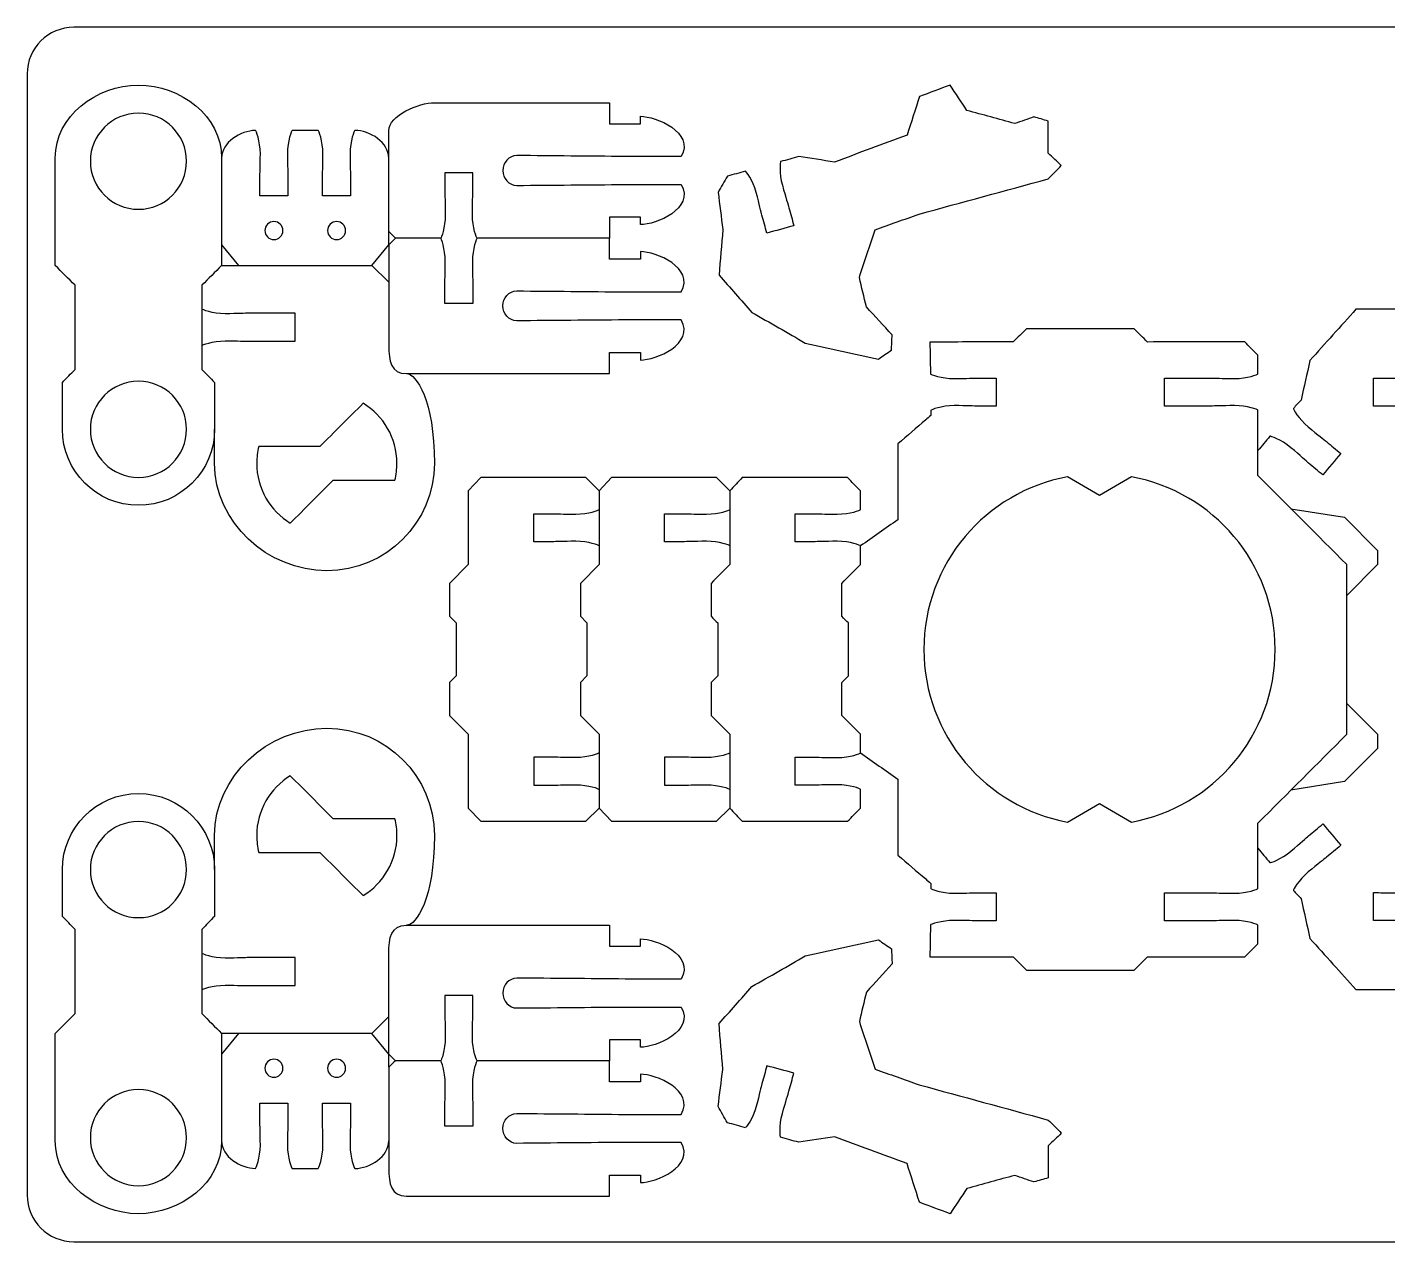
# Model space of a CAD drawing. Extents: x 0 to 680, y 0 to 410.
# Drawn here: x 460 to 605.6, y 140 to 270 of the extents above; entities that cross this region are included whole.
import ezdxf

# ---------------------------------------------------------------- set-up
doc = ezdxf.new("R2010")
doc.units = 0
doc.header["$MEASUREMENT"] = 0
doc.layers.add('DEFAULT', color=18, linetype='CONTINUOUS')

msp = doc.modelspace()

# ---------------------------------------------------------------- linework, layer by layer
at = {"layer": 'DEFAULT', "color": 1}
for points in [[(496.89, 244.5), (498.69, 246.71), (498.69, 248.13)], [(480.81, 246.71), (482.61, 244.5)], [(480.81, 244.5), (496.89, 244.5), (498.69, 242.7)], [(521.19, 220.39), (519.78, 221.8), (508.53, 221.8), (507.2, 220.39), (507.2, 212.48), (505.2, 210.48), (505.2, 206.95), (505.91, 206.24), (505.91, 200.58), (505.2, 199.87), (505.2, 196.33), (507.2, 194.33), (507.2, 186.43), (508.53, 185.01), (519.78, 185.01), (521.19, 186.43)], [(535.18, 220.39), (533.77, 221.8), (522.52, 221.8), (521.19, 220.39), (521.19, 212.48), (519.19, 210.48), (519.19, 206.95), (519.9, 206.24), (519.9, 200.58), (519.19, 199.87), (519.19, 196.33), (521.19, 194.33), (521.19, 186.43), (522.52, 185.01), (533.77, 185.01), (535.18, 186.43)], [(595.22, 218.47), (600.96, 217.55), (604.49, 214.01), (604.49, 212.48), (601.2, 209.18)], [(601.2, 197.63), (604.49, 194.33), (604.49, 192.8), (600.96, 189.26), (595.22, 188.34)], [(498.69, 164.11), (496.89, 162.31), (480.81, 162.31)], [(482.61, 162.31), (480.81, 160.1)], [(498.69, 158.68), (498.69, 160.1), (496.89, 162.31)]]:
    msp.add_lwpolyline(points, dxfattribs=at)
for points, knots in [([(675, 140.01), (605, 140.01), (535, 140.01), (465, 140.01), (462.24, 140.01), (460, 142.25), (460, 145), (460, 185), (460, 225.01), (460, 265.01), (460, 267.77), (462.24, 270), (465, 270), (535, 270), (605, 270), (675, 270), (677.76, 270), (680, 267.77), (680, 265.01), (680, 225.01), (680, 185), (680, 145), (680, 142.25), (677.76, 140.01), (675, 140.01)], [0, 0, 0, 0, 595.271, 595.271, 595.271, 596.271, 596.271, 596.271, 936.431, 936.431, 936.431, 937.431, 937.431, 937.431, 1532.702, 1532.702, 1532.702, 1533.702, 1533.702, 1533.702, 1873.862, 1873.862, 1873.862, 1874.862, 1874.862, 1874.862, 1874.862]), ([(463, 244.5), (463.71, 243.8), (464.42, 243.09), (465.12, 242.38), (465.12, 239.38), (465.12, 236.38), (465.12, 233.38), (464.67, 232.91), (464.22, 232.44), (463.77, 231.97), (463.77, 230.3), (463.77, 228.63), (463.77, 226.97), (463.77, 222.48), (467.42, 218.83), (471.91, 218.83), (476.4, 218.83), (480.05, 222.48), (480.05, 226.97), (480.05, 228.63), (480.05, 230.3), (480.05, 231.97), (479.6, 232.44), (479.15, 232.91), (478.69, 233.38), (478.69, 236.38), (478.69, 239.38), (478.69, 242.38), (479.4, 243.09), (480.11, 243.8), (480.81, 244.5), (480.81, 248.34), (480.81, 252.17), (480.81, 256), (480.81, 260.5), (476.4, 263.8), (471.91, 263.8), (467.42, 263.8), (463, 260.5), (463, 256), (463, 252.17), (463, 248.34), (463, 244.5)], [32.6, 32.6, 32.6, 32.6, 41.098716, 41.098716, 41.098716, 66.616716, 66.616716, 66.616716, 72.175727, 72.175727, 72.175727, 86.347727, 86.347727, 86.347727, 87.347727, 87.347727, 87.347727, 88.347727, 88.347727, 88.347727, 102.519727, 102.519727, 102.519727, 108.07943, 108.07943, 108.07943, 133.59743, 133.59743, 133.59743, 142.097561, 142.097561, 142.097561, 174.697561, 174.697561, 174.697561, 175.697561, 175.697561, 175.697561, 176.697561, 176.697561, 176.697561, 209.297561, 209.297561, 209.297561, 209.297561]), ([(533.93, 252.33), (534.26, 252.91), (534.59, 253.49), (534.93, 254.06), (535.57, 254.24), (536.21, 254.41), (536.85, 254.59), (536.91, 254.61), (537.63, 253.65), (538, 252.32), (538.36, 250.98), (538.52, 250.22), (538.62, 249.89), (538.79, 249.25), (538.97, 248.61), (539.14, 247.97), (540.11, 248.23), (541.07, 248.49), (542.03, 248.76), (541.86, 249.4), (541.68, 250.04), (541.5, 250.68), (541.42, 251.01), (541.17, 251.75), (540.8, 253.08), (540.43, 254.41), (540.57, 255.61), (540.62, 255.62), (541.27, 255.8), (541.91, 255.97), (542.55, 256.15), (543.83, 255.96), (545.1, 255.77), (546.38, 255.57), (548.96, 256.53), (551.55, 257.49), (554.14, 258.44), (554.58, 259.82), (555.03, 261.2), (555.47, 262.58), (556.56, 262.99), (557.66, 263.4), (558.75, 263.8), (559.35, 262.9), (559.95, 262), (560.55, 261.1), (562.26, 260.63), (563.97, 260.16), (565.68, 259.7), (566.36, 259.93), (567.04, 260.17), (567.72, 260.4), (568.23, 260.25), (568.73, 260.11), (569.24, 259.96), (569.24, 258.81), (569.24, 257.67), (569.24, 256.52), (569.71, 256.08), (570.18, 255.63), (570.65, 255.19), (570.18, 254.72), (569.71, 254.24), (569.24, 253.77), (564.64, 252.51), (560.03, 251.26), (555.43, 250), (553.86, 249.44), (552.29, 248.88), (550.72, 248.32), (550.16, 246.62), (549.6, 244.92), (549.04, 243.22), (549.29, 242.17), (549.54, 241.12), (549.79, 240.07), (550.71, 239.07), (551.63, 238.07), (552.55, 237.07), (552.53, 236.52), (552.5, 235.98), (552.48, 235.44), (552.01, 235.12), (551.54, 234.81), (551.08, 234.49), (548.47, 235.06), (545.87, 235.63), (543.26, 236.2), (541.36, 237.3), (539.46, 238.39), (537.55, 239.48), (536.38, 240.81), (535.2, 242.13), (534.03, 243.45), (534.16, 245.09), (534.3, 246.72), (534.43, 248.36), (534.27, 249.68), (534.1, 251), (533.93, 252.33)], [0, 0, 0, 0, 5.666403, 5.666403, 5.666403, 11.334741, 11.334741, 11.334741, 12.334741, 12.334741, 12.334741, 13.334741, 13.334741, 13.334741, 18.984049, 18.984049, 18.984049, 27.473886, 27.473886, 27.473886, 33.144861, 33.144861, 33.144861, 34.144861, 34.144861, 34.144861, 35.144861, 35.144861, 35.144861, 40.825129, 40.825129, 40.825129, 51.788337, 51.788337, 51.788337, 75.242135, 75.242135, 75.242135, 87.566793, 87.566793, 87.566793, 97.483348, 97.483348, 97.483348, 106.707183, 106.707183, 106.707183, 121.767147, 121.767147, 121.767147, 127.899039, 127.899039, 127.899039, 132.377041, 132.377041, 132.377041, 142.117041, 142.117041, 142.117041, 147.634667, 147.634667, 147.634667, 153.306371, 153.306371, 153.306371, 193.891008, 193.891008, 193.891008, 208.068222, 208.068222, 208.068222, 223.29696, 223.29696, 223.29696, 232.478445, 232.478445, 232.478445, 244.036479, 244.036479, 244.036479, 248.66025, 248.66025, 248.66025, 253.447493, 253.447493, 253.447493, 276.136121, 276.136121, 276.136121, 294.797082, 294.797082, 294.797082, 309.841602, 309.841602, 309.841602, 323.799887, 323.799887, 323.799887, 335.149072, 335.149072, 335.149072, 335.149072]), ([(466.76, 255.66), (466.76, 258.5), (469.07, 260.8), (471.91, 260.8), (474.75, 260.8), (477.05, 258.5), (477.05, 255.66), (477.05, 252.82), (474.75, 250.52), (471.91, 250.52), (469.07, 250.52), (466.76, 252.82), (466.76, 255.66)], [1, 1, 1, 1, 2, 2, 2, 3, 3, 3, 4, 4, 4, 5, 5, 5, 5]), ([(499.4, 247.42), (499.16, 247.65), (498.93, 247.89), (498.69, 248.13), (498.69, 251.72), (498.69, 255.32), (498.69, 258.92), (498.69, 260.58), (501.93, 261.92), (503.59, 261.92), (509.83, 261.92), (516.07, 261.92), (522.31, 261.92), (522.31, 261.17), (522.31, 260.42), (522.31, 259.67), (523.41, 259.67), (524.51, 259.67), (525.61, 259.67), (525.61, 259.94), (525.61, 260.2), (525.61, 260.47), (527.26, 260.47), (531.44, 258.77), (529.99, 256.17), (527.99, 256.17), (525.99, 256.17), (523.99, 256.17), (520.12, 256.2), (516.25, 256.23), (512.39, 256.27), (511.56, 256.27), (510.89, 255.49), (510.88, 254.67), (510.89, 253.84), (511.56, 253.07), (512.39, 253.07), (516.25, 253.1), (520.12, 253.13), (523.99, 253.17), (525.99, 253.17), (527.99, 253.17), (529.99, 253.17), (531.44, 250.57), (527.26, 248.87), (525.61, 248.87), (525.61, 249.13), (525.61, 249.4), (525.61, 249.67), (524.51, 249.67), (523.41, 249.67), (522.31, 249.67), (522.31, 248.92), (522.31, 248.17), (522.31, 247.42)], [0, 0, 0, 0, 2.834791, 2.834791, 2.834791, 33.423791, 33.423791, 33.423791, 34.423791, 34.423791, 34.423791, 87.483791, 87.483791, 87.483791, 93.864791, 93.864791, 93.864791, 103.215791, 103.215791, 103.215791, 105.486791, 105.486791, 105.486791, 106.486791, 106.486791, 106.486791, 123.496791, 123.496791, 123.496791, 156.382, 156.382, 156.382, 157.382, 157.382, 157.382, 158.382, 158.382, 158.382, 191.267184, 191.267184, 191.267184, 208.277184, 208.277184, 208.277184, 209.277184, 209.277184, 209.277184, 211.547184, 211.547184, 211.547184, 220.898184, 220.898184, 220.898184, 227.278184, 227.278184, 227.278184, 227.278184]), ([(498.69, 256), (498.69, 257.66), (496.71, 258.96), (495.05, 258.96), (495, 258.96), (494.55, 257.84), (494.55, 256.46), (494.55, 255.08), (494.6, 254.3), (494.6, 253.96), (494.6, 253.29), (494.6, 252.63), (494.6, 251.96), (493.6, 251.96), (492.6, 251.96), (491.6, 251.96), (491.6, 252.62), (491.6, 253.29), (491.6, 253.96), (491.6, 254.29), (491.65, 255.07), (491.65, 256.46), (491.65, 257.84), (491.2, 258.95), (491.14, 258.95), (490.21, 258.96), (489.28, 258.96), (488.35, 258.96), (488.3, 258.96), (487.85, 257.84), (487.85, 256.46), (487.85, 255.08), (487.9, 254.3), (487.9, 253.96), (487.9, 253.29), (487.9, 252.63), (487.9, 251.96), (486.9, 251.96), (485.9, 251.96), (484.91, 251.96), (484.9, 252.62), (484.9, 253.29), (484.9, 253.96), (484.9, 254.29), (484.95, 255.07), (484.95, 256.46), (484.94, 257.84), (484.5, 258.95), (484.44, 258.95), (482.78, 258.95), (480.81, 257.66), (480.81, 256)], [0, 0, 0, 0, 1, 1, 1, 2, 2, 2, 3, 3, 3, 8.669006, 8.669006, 8.669006, 17.169006, 17.169006, 17.169006, 22.828006, 22.828006, 22.828006, 23.828006, 23.828006, 23.828006, 24.828006, 24.828006, 24.828006, 32.749011, 32.749011, 32.749011, 33.749011, 33.749011, 33.749011, 34.749011, 34.749011, 34.749011, 40.418021, 40.418021, 40.418021, 48.918021, 48.918021, 48.918021, 54.577032, 54.577032, 54.577032, 55.577032, 55.577032, 55.577032, 56.577032, 56.577032, 56.577032, 57.577032, 57.577032, 57.577032, 57.577032]), ([(508.15, 247.42), (508.09, 247.42), (507.65, 248.54), (507.64, 249.92), (507.64, 251.3), (507.69, 252.08), (507.69, 252.42), (507.69, 253.09), (507.69, 253.75), (507.69, 254.42), (506.69, 254.42), (505.69, 254.42), (504.69, 254.42), (504.69, 253.75), (504.69, 253.09), (504.69, 252.42), (504.69, 252.08), (504.74, 251.3), (504.74, 249.92), (504.74, 248.54), (504.3, 247.42), (504.24, 247.42)], [0, 0, 0, 0, 1, 1, 1, 2, 2, 2, 7.659003, 7.659003, 7.659003, 16.157003, 16.157003, 16.157003, 21.825014, 21.825014, 21.825014, 22.825014, 22.825014, 22.825014, 23.825014, 23.825014, 23.825014, 23.825014]), ([(485.44, 248.23), (485.44, 248.77), (485.87, 249.2), (486.4, 249.2), (486.94, 249.2), (487.37, 248.77), (487.37, 248.23), (487.37, 247.7), (486.94, 247.27), (486.4, 247.27), (485.87, 247.27), (485.44, 247.7), (485.44, 248.23)], [1, 1, 1, 1, 2, 2, 2, 3, 3, 3, 4, 4, 4, 5, 5, 5, 5]), ([(492.14, 248.23), (492.14, 248.77), (492.57, 249.2), (493.1, 249.2), (493.64, 249.2), (494.07, 248.77), (494.07, 248.23), (494.07, 247.7), (493.64, 247.27), (493.1, 247.27), (492.57, 247.27), (492.14, 247.7), (492.14, 248.23)], [1, 1, 1, 1, 2, 2, 2, 3, 3, 3, 4, 4, 4, 5, 5, 5, 5]), ([(498.69, 246.71), (498.93, 246.95), (499.16, 247.18), (499.4, 247.42), (501.01, 247.42), (502.63, 247.42), (504.24, 247.43), (504.3, 247.43), (504.74, 246.31), (504.74, 244.93), (504.74, 243.54), (504.69, 242.77), (504.69, 242.43), (504.69, 241.76), (504.69, 241.09), (504.69, 240.43), (505.69, 240.43), (506.69, 240.43), (507.69, 240.43), (507.69, 241.09), (507.69, 241.76), (507.69, 242.42), (507.69, 242.76), (507.64, 243.54), (507.64, 244.93), (507.65, 246.31), (508.09, 247.43), (508.15, 247.42), (512.87, 247.43), (517.59, 247.43), (522.31, 247.43), (522.31, 246.68), (522.31, 245.93), (522.31, 245.18), (523.41, 245.18), (524.51, 245.18), (525.61, 245.18), (525.61, 245.45), (525.61, 245.71), (525.61, 245.98), (527.26, 245.98), (531.44, 244.28), (529.99, 241.68), (527.99, 241.68), (525.99, 241.68), (523.99, 241.68), (520.12, 241.71), (516.25, 241.75), (512.39, 241.78), (511.56, 241.78), (510.89, 241.01), (510.88, 240.18), (510.89, 239.35), (511.56, 238.58), (512.39, 238.58), (516.25, 238.61), (520.12, 238.64), (523.99, 238.68), (525.99, 238.68), (527.99, 238.68), (529.99, 238.68), (531.44, 236.07), (527.26, 234.38), (525.61, 234.38), (525.61, 234.64), (525.61, 234.91), (525.61, 235.18), (524.51, 235.18), (523.41, 235.18), (522.31, 235.18), (522.31, 234.43), (522.31, 233.68), (522.31, 232.93), (515.07, 232.93), (507.83, 232.93), (500.59, 232.93), (498.93, 232.93), (498.69, 234.27), (498.69, 235.93), (498.69, 239.52), (498.69, 243.12), (498.69, 246.71)], [0, 0, 0, 0, 2.834084, 2.834084, 2.834084, 16.592084, 16.592084, 16.592084, 17.592084, 17.592084, 17.592084, 18.592084, 18.592084, 18.592084, 24.260095, 24.260095, 24.260095, 32.758095, 32.758095, 32.758095, 38.413098, 38.413098, 38.413098, 39.413098, 39.413098, 39.413098, 40.413098, 40.413098, 40.413098, 80.547103, 80.547103, 80.547103, 86.928103, 86.928103, 86.928103, 96.279103, 96.279103, 96.279103, 98.550103, 98.550103, 98.550103, 99.550103, 99.550103, 99.550103, 116.560103, 116.560103, 116.560103, 149.445295, 149.445295, 149.445295, 150.445295, 150.445295, 150.445295, 151.445295, 151.445295, 151.445295, 184.330504, 184.330504, 184.330504, 201.340504, 201.340504, 201.340504, 202.340504, 202.340504, 202.340504, 204.611504, 204.611504, 204.611504, 213.962504, 213.962504, 213.962504, 220.343504, 220.343504, 220.343504, 281.907504, 281.907504, 281.907504, 282.907504, 282.907504, 282.907504, 313.472504, 313.472504, 313.472504, 313.472504]), ([(478.69, 235.93), (478.69, 235.99), (479.81, 236.43), (481.19, 236.44), (482.58, 236.44), (483.35, 236.39), (483.7, 236.39), (485.36, 236.39), (487.03, 236.39), (488.69, 236.39), (488.69, 237.39), (488.69, 238.39), (488.69, 239.39), (487.02, 239.39), (485.36, 239.39), (483.69, 239.39), (483.35, 239.39), (482.58, 239.34), (481.19, 239.34), (479.82, 239.34), (478.69, 239.78), (478.69, 239.84)], [0, 0, 0, 0, 1, 1, 1, 2, 2, 2, 16.16, 16.16, 16.16, 24.66, 24.66, 24.66, 38.842003, 38.842003, 38.842003, 39.842003, 39.842003, 39.842003, 40.842003, 40.842003, 40.842003, 40.842003]), ([(591.69, 182.12), (592.11, 181.61), (592.54, 181.1), (592.97, 180.59), (593.01, 180.54), (594.15, 180.92), (595.21, 181.81), (596.27, 182.7), (596.84, 183.23), (597.1, 183.45), (597.61, 183.88), (598.12, 184.31), (598.63, 184.73), (599.27, 183.97), (599.91, 183.2), (600.56, 182.44), (600.04, 182.01), (599.53, 181.58), (599.02, 181.16), (598.76, 180.93), (598.13, 180.48), (597.07, 179.59), (596.02, 178.7), (595.44, 177.64), (595.48, 177.6), (595.76, 177.31), (596.03, 177.02), (596.31, 176.73), (596.62, 175.31), (596.93, 173.89), (597.25, 172.47), (598.89, 170.65), (600.54, 168.82), (602.18, 167), (604.67, 167), (607.16, 167), (609.65, 167), (610.13, 168.64), (610.6, 170.28), (611.07, 171.92), (611.07, 172.58), (611.07, 173.25), (611.07, 173.91), (611.07, 173.98), (609.95, 174.42), (608.57, 174.42), (607.19, 174.42), (606.41, 174.37), (606.07, 174.38), (605.4, 174.38), (604.74, 174.38), (604.07, 174.38), (604.07, 175.38), (604.07, 176.38), (604.07, 177.38), (604.74, 177.37), (605.41, 177.37), (606.07, 177.37), (606.41, 177.38), (607.19, 177.32), (608.57, 177.32), (609.95, 177.32), (611.07, 177.77), (611.07, 177.82), (611.07, 178.49), (611.07, 179.16), (611.07, 179.82), (610.41, 180.49), (609.75, 181.15), (609.08, 181.81), (609.08, 182.81), (609.08, 183.81), (609.08, 184.81), (611.53, 187.26), (613.98, 189.71), (616.43, 192.16), (617.24, 192.16), (618.04, 192.16), (618.84, 192.16), (619.35, 192.66), (619.85, 193.17), (620.36, 193.67), (620.36, 195.12), (620.36, 196.58), (620.36, 198.03), (619.83, 198.56), (619.3, 199.09), (618.78, 199.61), (618.78, 202.14), (618.78, 204.67), (618.78, 207.2), (619.3, 207.72), (619.83, 208.25), (620.36, 208.78), (620.36, 210.23), (620.36, 211.69), (620.36, 213.14), (619.85, 213.64), (619.35, 214.15), (618.84, 214.65), (618.04, 214.65), (617.24, 214.65), (616.43, 214.65), (613.98, 217.1), (611.53, 219.55), (609.08, 222.01), (609.08, 223), (609.08, 224), (609.08, 225), (609.75, 225.66), (610.41, 226.32), (611.07, 226.99), (611.07, 227.65), (611.07, 228.32), (611.07, 228.99), (611.07, 229.04), (609.95, 229.49), (608.57, 229.49), (607.19, 229.49), (606.41, 229.43), (606.07, 229.44), (605.41, 229.44), (604.74, 229.44), (604.07, 229.43), (604.07, 230.43), (604.07, 231.43), (604.07, 232.43), (604.74, 232.43), (605.4, 232.43), (606.07, 232.43), (606.41, 232.44), (607.19, 232.39), (608.57, 232.39), (609.95, 232.39), (611.07, 232.83), (611.07, 232.9), (611.07, 233.56), (611.07, 234.23), (611.07, 234.89), (610.6, 236.53), (610.13, 238.17), (609.65, 239.81), (607.16, 239.81), (604.67, 239.81), (602.18, 239.81), (600.54, 237.99), (598.89, 236.17), (597.25, 234.34), (596.93, 232.92), (596.62, 231.5), (596.31, 230.08), (596.03, 229.79), (595.76, 229.5), (595.48, 229.21), (595.44, 229.17), (596.02, 228.11), (597.07, 227.22), (598.13, 226.33), (598.76, 225.88), (599.02, 225.65), (599.53, 225.23), (600.04, 224.8), (600.56, 224.37), (599.91, 223.61), (599.27, 222.84), (598.63, 222.08), (598.12, 222.5), (597.61, 222.93), (597.1, 223.36), (596.84, 223.58), (596.27, 224.11), (595.21, 225), (594.15, 225.89), (593.01, 226.27), (592.97, 226.22), (592.54, 225.71), (592.11, 225.2), (591.69, 224.69)], [0, 0, 0, 0, 5.666431, 5.666431, 5.666431, 6.666431, 6.666431, 6.666431, 7.666431, 7.666431, 7.666431, 13.325283, 13.325283, 13.325283, 21.820444, 21.820444, 21.820444, 27.486078, 27.486078, 27.486078, 28.486078, 28.486078, 28.486078, 29.486078, 29.486078, 29.486078, 32.881619, 32.881619, 32.881619, 45.261545, 45.261545, 45.261545, 66.146061, 66.146061, 66.146061, 87.3193, 87.3193, 87.3193, 101.814304, 101.814304, 101.814304, 107.474304, 107.474304, 107.474304, 108.474304, 108.474304, 108.474304, 109.474304, 109.474304, 109.474304, 115.135315, 115.135315, 115.135315, 123.624315, 123.624315, 123.624315, 129.298324, 129.298324, 129.298324, 130.298324, 130.298324, 130.298324, 131.298324, 131.298324, 131.298324, 136.967324, 136.967324, 136.967324, 144.944195, 144.944195, 144.944195, 153.425195, 153.425195, 153.425195, 182.896699, 182.896699, 182.896699, 189.725699, 189.725699, 189.725699, 195.792675, 195.792675, 195.792675, 208.163675, 208.163675, 208.163675, 214.497231, 214.497231, 214.497231, 235.992231, 235.992231, 235.992231, 242.326494, 242.326494, 242.326494, 254.694494, 254.694494, 254.694494, 260.762177, 260.762177, 260.762177, 267.591177, 267.591177, 267.591177, 297.063388, 297.063388, 297.063388, 305.543388, 305.543388, 305.543388, 313.519552, 313.519552, 313.519552, 319.190552, 319.190552, 319.190552, 320.190552, 320.190552, 320.190552, 321.190552, 321.190552, 321.190552, 326.864561, 326.864561, 326.864561, 335.354561, 335.354561, 335.354561, 341.01557, 341.01557, 341.01557, 342.01557, 342.01557, 342.01557, 343.01557, 343.01557, 343.01557, 348.67757, 348.67757, 348.67757, 363.172575, 363.172575, 363.172575, 384.343577, 384.343577, 384.343577, 405.228691, 405.228691, 405.228691, 417.607641, 417.607641, 417.607641, 421.003182, 421.003182, 421.003182, 422.003182, 422.003182, 422.003182, 423.003182, 423.003182, 423.003182, 428.668815, 428.668815, 428.668815, 437.164742, 437.164742, 437.164742, 442.824236, 442.824236, 442.824236, 443.824236, 443.824236, 443.824236, 444.824236, 444.824236, 444.824236, 450.489901, 450.489901, 450.489901, 450.489901]), ([(549.18, 192.33), (550.51, 191.4), (551.84, 190.46), (553.17, 189.53), (553.17, 186.82), (553.17, 184.11), (553.17, 181.39), (554.16, 180.54), (555.15, 179.69), (556.14, 178.84), (556.32, 178.68), (556.51, 178.52), (556.69, 178.37), (556.69, 178.19), (556.69, 178.01), (556.69, 177.82), (556.69, 177.76), (557.81, 177.32), (559.19, 177.31), (560.57, 177.32), (561.35, 177.36), (561.69, 177.36), (562.35, 177.36), (563.02, 177.36), (563.68, 177.36), (563.68, 176.36), (563.68, 175.36), (563.68, 174.36), (563.02, 174.36), (562.35, 174.36), (561.69, 174.36), (561.34, 174.36), (560.57, 174.41), (559.19, 174.41), (557.81, 174.41), (556.64, 173.97), (556.64, 173.92), (556.64, 172.53), (556.59, 170.84), (556.59, 170.5), (557.59, 170.5), (558.59, 170.5), (559.58, 170.5), (559.59, 170.5), (559.59, 170.5), (559.59, 170.5), (560.9, 170.5), (562.2, 170.49), (563.5, 170.49), (564.17, 170.49), (564.84, 170.49), (565.5, 170.49), (565.97, 170.02), (566.44, 169.55), (566.91, 169.08), (570.76, 169.08), (574.61, 169.08), (578.45, 169.08), (578.92, 169.55), (579.4, 170.03), (579.87, 170.5), (583.33, 170.49), (586.8, 170.49), (590.27, 170.49), (590.74, 170.96), (591.21, 171.43), (591.68, 171.9), (591.68, 172.57), (591.68, 173.23), (591.68, 173.9), (591.68, 173.96), (590.57, 174.4), (589.18, 174.41), (587.8, 174.41), (587.02, 174.36), (586.68, 174.36), (585.01, 174.36), (583.35, 174.36), (581.68, 174.36), (581.68, 175.36), (581.68, 176.36), (581.68, 177.36), (583.35, 177.36), (585.02, 177.36), (586.68, 177.35), (587.03, 177.36), (587.8, 177.31), (589.18, 177.31), (590.57, 177.31), (591.69, 177.75), (591.69, 177.81), (591.69, 180.14), (591.69, 182.47), (591.69, 184.81), (594.86, 187.98), (598.03, 191.15), (601.2, 194.32), (601.2, 200.38), (601.2, 206.44), (601.2, 212.49), (598.03, 215.66), (594.86, 218.84), (591.69, 222.01), (591.69, 224.34), (591.69, 226.67), (591.69, 229), (591.69, 229.06), (590.57, 229.51), (589.18, 229.5), (587.8, 229.51), (587.03, 229.45), (586.68, 229.46), (585.02, 229.45), (583.35, 229.45), (581.68, 229.45), (581.68, 230.45), (581.68, 231.45), (581.68, 232.45), (583.35, 232.45), (585.01, 232.45), (586.68, 232.45), (587.02, 232.45), (587.8, 232.41), (589.18, 232.4), (590.57, 232.41), (591.68, 232.85), (591.68, 232.91), (591.68, 233.58), (591.68, 234.24), (591.68, 234.91), (591.21, 235.38), (590.74, 235.85), (590.27, 236.32), (586.8, 236.32), (583.33, 236.32), (579.87, 236.31), (579.4, 236.79), (578.92, 237.26), (578.45, 237.73), (574.61, 237.73), (570.76, 237.73), (566.91, 237.73), (566.44, 237.26), (565.97, 236.79), (565.5, 236.32), (564.84, 236.32), (564.17, 236.32), (563.5, 236.32), (562.2, 236.32), (560.9, 236.32), (559.59, 236.31), (559.59, 236.31), (559.59, 236.31), (559.58, 236.31), (558.59, 236.31), (557.59, 236.31), (556.59, 236.31), (556.59, 235.97), (556.64, 234.28), (556.64, 232.9), (556.64, 232.84), (557.81, 232.4), (559.19, 232.4), (560.57, 232.4), (561.34, 232.45), (561.69, 232.45), (562.35, 232.45), (563.02, 232.45), (563.68, 232.45), (563.68, 231.45), (563.68, 230.45), (563.68, 229.45), (563.02, 229.45), (562.35, 229.45), (561.69, 229.45), (561.35, 229.45), (560.57, 229.5), (559.19, 229.5), (557.81, 229.5), (556.69, 229.05), (556.69, 228.99), (556.69, 228.81), (556.69, 228.63), (556.69, 228.45), (556.51, 228.29), (556.32, 228.13), (556.14, 227.97), (555.15, 227.12), (554.16, 226.27), (553.17, 225.42), (553.17, 222.71), (553.17, 220), (553.17, 217.29), (551.84, 216.35), (550.51, 215.42), (549.18, 214.48)], [0, 0, 0, 0, 13.835765, 13.835765, 13.835765, 36.894765, 36.894765, 36.894765, 48.00152, 48.00152, 48.00152, 50.043921, 50.043921, 50.043921, 51.583921, 51.583921, 51.583921, 52.583921, 52.583921, 52.583921, 53.583921, 53.583921, 53.583921, 59.24393, 59.24393, 59.24393, 67.74393, 67.74393, 67.74393, 73.403938, 73.403938, 73.403938, 74.403938, 74.403938, 74.403938, 75.403938, 75.403938, 75.403938, 76.403938, 76.403938, 76.403938, 84.893946, 84.893946, 84.893946, 84.923946, 84.923946, 84.923946, 96.00395, 96.00395, 96.00395, 101.67395, 101.67395, 101.67395, 107.337172, 107.337172, 107.337172, 140.047173, 140.047173, 140.047173, 145.711103, 145.711103, 145.711103, 175.192117, 175.192117, 175.192117, 180.861699, 180.861699, 180.861699, 186.530699, 186.530699, 186.530699, 187.530699, 187.530699, 187.530699, 188.530699, 188.530699, 188.530699, 202.689703, 202.689703, 202.689703, 211.189703, 211.189703, 211.189703, 225.369716, 225.369716, 225.369716, 226.369716, 226.369716, 226.369716, 227.369716, 227.369716, 227.369716, 247.209716, 247.209716, 247.209716, 285.343278, 285.343278, 285.343278, 336.862278, 336.862278, 336.862278, 374.990183, 374.990183, 374.990183, 394.830183, 394.830183, 394.830183, 395.830183, 395.830183, 395.830183, 396.830183, 396.830183, 396.830183, 411.010195, 411.010195, 411.010195, 419.510195, 419.510195, 419.510195, 433.669199, 433.669199, 433.669199, 434.669199, 434.669199, 434.669199, 435.669199, 435.669199, 435.669199, 441.338199, 441.338199, 441.338199, 447.008489, 447.008489, 447.008489, 476.489504, 476.489504, 476.489504, 482.153434, 482.153434, 482.153434, 514.863435, 514.863435, 514.863435, 520.526657, 520.526657, 520.526657, 526.196657, 526.196657, 526.196657, 537.276661, 537.276661, 537.276661, 537.306661, 537.306661, 537.306661, 545.796667, 545.796667, 545.796667, 546.796667, 546.796667, 546.796667, 547.796667, 547.796667, 547.796667, 548.796667, 548.796667, 548.796667, 554.456676, 554.456676, 554.456676, 562.956676, 562.956676, 562.956676, 568.616685, 568.616685, 568.616685, 569.616685, 569.616685, 569.616685, 570.616685, 570.616685, 570.616685, 572.156685, 572.156685, 572.156685, 574.209085, 574.209085, 574.209085, 585.306188, 585.306188, 585.306188, 608.367188, 608.367188, 608.367188, 622.201805, 622.201805, 622.201805, 622.201805]), ([(500.59, 232.93), (501.62, 232.93), (503.57, 230.09), (503.57, 223.34), (503.57, 216.99), (498.41, 211.83), (492.07, 211.83), (485.73, 211.83), (480.05, 216.99), (480.05, 223.33), (480.05, 224.55), (480.05, 225.76), (480.05, 226.97)], [0, 0, 0, 0, 1, 1, 1, 2, 2, 2, 3, 3, 3, 13.299, 13.299, 13.299, 13.299]), ([(466.76, 226.97), (466.76, 229.81), (469.07, 232.11), (471.91, 232.11), (474.75, 232.11), (477.05, 229.81), (477.05, 226.97), (477.05, 224.13), (474.75, 221.82), (471.91, 221.82), (469.07, 221.82), (466.76, 224.13), (466.76, 226.97)], [1, 1, 1, 1, 2, 2, 2, 3, 3, 3, 4, 4, 4, 5, 5, 5, 5]), ([(495.94, 229.75), (498.11, 228.44), (499.56, 226.05), (499.56, 223.33), (499.56, 222.71), (499.49, 222.11), (499.35, 221.53), (497.15, 221.53), (494.95, 221.53), (492.75, 221.53), (491.22, 220), (489.69, 218.46), (488.15, 216.93), (486, 218.25), (484.56, 220.62), (484.56, 223.33), (484.56, 223.95), (484.64, 224.55), (484.78, 225.13), (486.96, 225.13), (489.14, 225.13), (491.32, 225.13), (492.86, 226.67), (494.4, 228.21), (495.94, 229.75)], [18.527612, 18.527612, 18.527612, 18.527612, 19.527612, 19.527612, 19.527612, 20.527612, 20.527612, 20.527612, 39.215612, 39.215612, 39.215612, 57.654836, 57.654836, 57.654836, 58.654836, 58.654836, 58.654836, 59.654836, 59.654836, 59.654836, 78.172836, 78.172836, 78.172836, 96.700447, 96.700447, 96.700447, 96.700447]), ([(547.89, 206.24), (547.89, 204.35), (547.89, 202.46), (547.89, 200.58), (547.65, 200.34), (547.41, 200.11), (547.18, 199.87), (547.18, 198.69), (547.18, 197.51), (547.18, 196.33), (547.84, 195.66), (548.51, 195), (549.18, 194.33), (549.18, 193.66), (549.18, 193), (549.18, 192.33), (549.18, 192.28), (548.06, 191.83), (546.68, 191.83), (545.3, 191.83), (544.52, 191.88), (544.18, 191.88), (543.51, 191.88), (542.84, 191.88), (542.18, 191.89), (542.18, 190.89), (542.18, 189.89), (542.18, 188.89), (542.84, 188.89), (543.51, 188.88), (544.17, 188.88), (544.51, 188.88), (545.29, 188.93), (546.68, 188.93), (548.06, 188.93), (549.17, 188.49), (549.17, 188.43), (549.17, 187.76), (549.17, 187.09), (549.17, 186.43), (548.7, 185.95), (548.23, 185.48), (547.76, 185.01), (544.01, 185.01), (540.26, 185.01), (536.52, 185.01), (536.07, 185.48), (535.63, 185.95), (535.18, 186.43), (535.18, 189.06), (535.18, 191.7), (535.18, 194.33), (534.52, 195), (533.85, 195.66), (533.19, 196.33), (533.19, 197.51), (533.19, 198.69), (533.19, 199.87), (533.42, 200.11), (533.66, 200.34), (533.89, 200.58), (533.89, 202.46), (533.89, 204.35), (533.89, 206.24), (533.66, 206.47), (533.42, 206.71), (533.19, 206.95), (533.19, 208.13), (533.19, 209.3), (533.19, 210.48), (533.85, 211.15), (534.52, 211.82), (535.18, 212.48), (535.18, 215.12), (535.18, 217.75), (535.18, 220.39), (535.63, 220.86), (536.07, 221.33), (536.52, 221.8), (540.26, 221.8), (544.01, 221.8), (547.76, 221.8), (548.23, 221.33), (548.7, 220.86), (549.17, 220.39), (549.17, 219.72), (549.17, 219.06), (549.17, 218.39), (549.17, 218.33), (548.06, 217.89), (546.68, 217.88), (545.29, 217.89), (544.51, 217.93), (544.17, 217.93), (543.51, 217.93), (542.84, 217.93), (542.18, 217.93), (542.18, 216.93), (542.18, 215.93), (542.18, 214.93), (542.84, 214.93), (543.51, 214.93), (544.18, 214.94), (544.52, 214.93), (545.3, 214.98), (546.68, 214.98), (548.06, 214.98), (549.18, 214.54), (549.18, 214.48), (549.18, 213.82), (549.18, 213.15), (549.18, 212.48), (548.51, 211.82), (547.84, 211.15), (547.18, 210.48), (547.18, 209.3), (547.18, 208.13), (547.18, 206.95), (547.41, 206.71), (547.65, 206.47), (547.89, 206.24)], [2.841862, 2.841862, 2.841862, 2.841862, 18.881862, 18.881862, 18.881862, 21.723724, 21.723724, 21.723724, 31.753724, 31.753724, 31.753724, 39.771608, 39.771608, 39.771608, 45.440608, 45.440608, 45.440608, 46.440608, 46.440608, 46.440608, 47.440608, 47.440608, 47.440608, 53.111637, 53.111637, 53.111637, 61.611637, 61.611637, 61.611637, 67.272644, 67.272644, 67.272644, 68.272644, 68.272644, 68.272644, 69.272644, 69.272644, 69.272644, 74.943644, 74.943644, 74.943644, 80.612519, 80.612519, 80.612519, 112.481519, 112.481519, 112.481519, 117.991512, 117.991512, 117.991512, 140.402512, 140.402512, 140.402512, 148.413328, 148.413328, 148.413328, 158.443328, 158.443328, 158.443328, 161.28519, 161.28519, 161.28519, 177.32519, 177.32519, 177.32519, 180.167052, 180.167052, 180.167052, 190.198052, 190.198052, 190.198052, 198.20816, 198.20816, 198.20816, 220.61916, 220.61916, 220.61916, 226.12988, 226.12988, 226.12988, 257.99888, 257.99888, 257.99888, 263.668462, 263.668462, 263.668462, 269.337462, 269.337462, 269.337462, 270.337462, 270.337462, 270.337462, 271.337462, 271.337462, 271.337462, 276.998473, 276.998473, 276.998473, 285.498473, 285.498473, 285.498473, 291.169516, 291.169516, 291.169516, 292.169516, 292.169516, 292.169516, 293.169516, 293.169516, 293.169516, 298.839516, 298.839516, 298.839516, 306.856693, 306.856693, 306.856693, 316.887693, 316.887693, 316.887693, 319.729555, 319.729555, 319.729555, 319.729555]), ([(578.16, 221.88), (586.91, 220.27), (593.53, 212.63), (593.53, 203.41), (593.53, 194.2), (586.91, 186.54), (578.16, 184.93), (577.02, 185.59), (575.88, 186.25), (574.74, 186.91), (573.6, 186.25), (572.46, 185.59), (571.32, 184.93), (562.58, 186.54), (555.95, 194.2), (555.95, 203.41), (555.95, 212.63), (562.58, 220.27), (571.32, 221.88), (572.46, 221.22), (573.6, 220.56), (574.74, 219.9), (575.88, 220.56), (577.02, 221.22), (578.16, 221.88)], [11.192288, 11.192288, 11.192288, 11.192288, 12.192288, 12.192288, 12.192288, 13.192288, 13.192288, 13.192288, 24.384575, 24.384575, 24.384575, 35.576863, 35.576863, 35.576863, 36.576863, 36.576863, 36.576863, 37.576863, 37.576863, 37.576863, 48.76915, 48.76915, 48.76915, 59.961438, 59.961438, 59.961438, 59.961438]), ([(521.19, 214.48), (521.2, 214.54), (520.08, 214.99), (518.7, 214.98), (517.31, 214.99), (516.53, 214.93), (516.2, 214.94), (515.53, 214.93), (514.86, 214.93), (514.2, 214.93), (514.2, 215.93), (514.2, 216.93), (514.2, 217.93), (514.86, 217.93), (515.53, 217.93), (516.19, 217.93), (516.53, 217.93), (517.31, 217.89), (518.69, 217.88), (520.07, 217.89), (521.19, 218.33), (521.19, 218.39)], [0, 0, 0, 0, 1, 1, 1, 2, 2, 2, 7.670039, 7.670039, 7.670039, 16.170039, 16.170039, 16.170039, 21.83005, 21.83005, 21.83005, 22.83005, 22.83005, 22.83005, 23.83005, 23.83005, 23.83005, 23.83005]), ([(535.19, 214.48), (535.19, 214.54), (534.07, 214.99), (532.69, 214.98), (531.31, 214.99), (530.53, 214.93), (530.19, 214.94), (529.52, 214.93), (528.85, 214.93), (528.19, 214.93), (528.19, 215.93), (528.19, 216.93), (528.19, 217.93), (528.85, 217.93), (529.52, 217.93), (530.18, 217.93), (530.52, 217.93), (531.3, 217.89), (532.68, 217.88), (534.06, 217.89), (535.18, 218.33), (535.18, 218.39)], [0, 0, 0, 0, 1, 1, 1, 2, 2, 2, 7.670039, 7.670039, 7.670039, 16.170039, 16.170039, 16.170039, 21.82905, 21.82905, 21.82905, 22.82905, 22.82905, 22.82905, 23.82905, 23.82905, 23.82905, 23.82905]), ([(480.05, 179.84), (480.05, 181.05), (480.05, 182.27), (480.05, 183.48), (480.05, 189.82), (485.73, 194.98), (492.07, 194.98), (498.41, 194.98), (503.57, 189.82), (503.57, 183.48), (503.57, 176.72), (501.62, 173.88), (500.59, 173.88)], [0, 0, 0, 0, 10.299, 10.299, 10.299, 11.299, 11.299, 11.299, 12.299, 12.299, 12.299, 13.299, 13.299, 13.299, 13.299]), ([(521.19, 192.33), (521.2, 192.28), (520.08, 191.83), (518.7, 191.83), (517.31, 191.83), (516.53, 191.88), (516.2, 191.88), (515.53, 191.88), (514.86, 191.88), (514.2, 191.89), (514.2, 190.89), (514.2, 189.89), (514.2, 188.89), (514.86, 188.89), (515.53, 188.88), (516.19, 188.88), (516.53, 188.88), (517.31, 188.93), (518.69, 188.93), (520.07, 188.93), (521.19, 188.49), (521.19, 188.43)], [0, 0, 0, 0, 1, 1, 1, 2, 2, 2, 7.670029, 7.670029, 7.670029, 16.170029, 16.170029, 16.170029, 21.830036, 21.830036, 21.830036, 22.830036, 22.830036, 22.830036, 23.830036, 23.830036, 23.830036, 23.830036]), ([(535.19, 192.33), (535.19, 192.28), (534.07, 191.83), (532.69, 191.83), (531.31, 191.83), (530.53, 191.88), (530.19, 191.88), (529.52, 191.88), (528.85, 191.88), (528.19, 191.89), (528.19, 190.89), (528.19, 189.89), (528.19, 188.89), (528.85, 188.89), (529.52, 188.88), (530.18, 188.88), (530.52, 188.88), (531.3, 188.93), (532.68, 188.93), (534.06, 188.93), (535.18, 188.49), (535.18, 188.43)], [0, 0, 0, 0, 1, 1, 1, 2, 2, 2, 7.670029, 7.670029, 7.670029, 16.170029, 16.170029, 16.170029, 21.829036, 21.829036, 21.829036, 22.829036, 22.829036, 22.829036, 23.829036, 23.829036, 23.829036, 23.829036]), ([(491.32, 181.68), (489.14, 181.68), (486.96, 181.68), (484.78, 181.68), (484.64, 182.26), (484.56, 182.86), (484.56, 183.48), (484.56, 186.19), (486, 188.56), (488.15, 189.88), (489.69, 188.35), (491.22, 186.81), (492.75, 185.28), (494.95, 185.28), (497.15, 185.28), (499.35, 185.28), (499.49, 184.7), (499.57, 184.1), (499.57, 183.48), (499.57, 180.76), (498.11, 178.37), (495.94, 177.06), (494.4, 178.6), (492.86, 180.14), (491.32, 181.68)], [18.528319, 18.528319, 18.528319, 18.528319, 37.047319, 37.047319, 37.047319, 38.047319, 38.047319, 38.047319, 39.047319, 39.047319, 39.047319, 57.486543, 57.486543, 57.486543, 76.176543, 76.176543, 76.176543, 77.176543, 77.176543, 77.176543, 78.176543, 78.176543, 78.176543, 96.704862, 96.704862, 96.704862, 96.704862]), ([(463, 162.31), (463, 158.47), (463, 154.64), (463, 150.81), (463, 146.32), (467.42, 143.01), (471.91, 143.01), (476.4, 143.01), (480.81, 146.32), (480.81, 150.81), (480.81, 154.64), (480.81, 158.47), (480.81, 162.31), (480.11, 163.01), (479.4, 163.72), (478.69, 164.43), (478.69, 167.43), (478.69, 170.43), (478.69, 173.43), (479.15, 173.9), (479.6, 174.37), (480.05, 174.84), (480.05, 176.51), (480.05, 178.18), (480.05, 179.84), (480.05, 184.33), (476.4, 187.98), (471.91, 187.98), (467.42, 187.98), (463.77, 184.33), (463.77, 179.84), (463.77, 178.18), (463.77, 176.51), (463.77, 174.84), (464.22, 174.37), (464.67, 173.9), (465.12, 173.43), (465.12, 170.43), (465.12, 167.43), (465.12, 164.43), (464.42, 163.72), (463.71, 163.01), (463, 162.31)], [8.498716, 8.498716, 8.498716, 8.498716, 41.098716, 41.098716, 41.098716, 42.098716, 42.098716, 42.098716, 43.098716, 43.098716, 43.098716, 75.698716, 75.698716, 75.698716, 84.19814, 84.19814, 84.19814, 109.71714, 109.71714, 109.71714, 115.276151, 115.276151, 115.276151, 129.448151, 129.448151, 129.448151, 130.448151, 130.448151, 130.448151, 131.448151, 131.448151, 131.448151, 145.620151, 145.620151, 145.620151, 151.179161, 151.179161, 151.179161, 176.698161, 176.698161, 176.698161, 185.196878, 185.196878, 185.196878, 185.196878]), ([(471.91, 184.99), (474.75, 184.99), (477.05, 182.68), (477.05, 179.84), (477.05, 177), (474.75, 174.7), (471.91, 174.7), (469.07, 174.7), (466.76, 177), (466.76, 179.84), (466.76, 182.68), (469.07, 184.99), (471.91, 184.99)], [1, 1, 1, 1, 2, 2, 2, 3, 3, 3, 4, 4, 4, 5, 5, 5, 5]), ([(498.69, 160.1), (498.93, 159.86), (499.16, 159.63), (499.4, 159.39), (501.01, 159.39), (502.63, 159.39), (504.24, 159.38), (504.3, 159.38), (504.74, 160.5), (504.74, 161.88), (504.74, 163.27), (504.69, 164.04), (504.69, 164.38), (504.69, 165.05), (504.69, 165.72), (504.69, 166.38), (505.69, 166.38), (506.69, 166.38), (507.69, 166.38), (507.69, 165.72), (507.69, 165.05), (507.69, 164.39), (507.69, 164.05), (507.64, 163.27), (507.64, 161.89), (507.65, 160.5), (508.09, 159.39), (508.15, 159.39), (512.87, 159.39), (517.59, 159.38), (522.31, 159.38), (522.31, 160.13), (522.31, 160.88), (522.31, 161.63), (523.41, 161.63), (524.51, 161.63), (525.61, 161.63), (525.61, 161.36), (525.61, 161.1), (525.61, 160.83), (527.26, 160.83), (531.44, 162.53), (529.99, 165.13), (527.99, 165.13), (525.99, 165.13), (523.99, 165.13), (520.12, 165.1), (516.25, 165.07), (512.39, 165.03), (511.56, 165.03), (510.89, 165.8), (510.88, 166.63), (510.89, 167.46), (511.56, 168.23), (512.39, 168.23), (516.25, 168.2), (520.12, 168.17), (523.99, 168.13), (525.99, 168.13), (527.99, 168.13), (529.99, 168.13), (531.44, 170.74), (527.26, 172.43), (525.61, 172.43), (525.61, 172.17), (525.61, 171.9), (525.61, 171.63), (524.51, 171.63), (523.41, 171.63), (522.31, 171.63), (522.31, 172.38), (522.31, 173.13), (522.31, 173.88), (515.07, 173.88), (507.83, 173.88), (500.59, 173.88), (498.93, 173.88), (498.69, 172.54), (498.69, 170.88), (498.69, 167.29), (498.69, 163.69), (498.69, 160.1)], [0, 0, 0, 0, 2.834084, 2.834084, 2.834084, 16.593084, 16.593084, 16.593084, 17.593084, 17.593084, 17.593084, 18.593084, 18.593084, 18.593084, 24.261095, 24.261095, 24.261095, 32.759095, 32.759095, 32.759095, 38.415098, 38.415098, 38.415098, 39.415098, 39.415098, 39.415098, 40.415098, 40.415098, 40.415098, 80.550102, 80.550102, 80.550102, 86.931102, 86.931102, 86.931102, 96.281102, 96.281102, 96.281102, 98.553102, 98.553102, 98.553102, 99.553102, 99.553102, 99.553102, 116.563102, 116.563102, 116.563102, 149.447294, 149.447294, 149.447294, 150.447294, 150.447294, 150.447294, 151.447294, 151.447294, 151.447294, 184.331504, 184.331504, 184.331504, 201.341504, 201.341504, 201.341504, 202.341504, 202.341504, 202.341504, 204.613504, 204.613504, 204.613504, 213.963504, 213.963504, 213.963504, 220.344504, 220.344504, 220.344504, 281.909504, 281.909504, 281.909504, 282.909504, 282.909504, 282.909504, 313.473504, 313.473504, 313.473504, 313.473504]), ([(533.93, 154.48), (534.26, 153.9), (534.59, 153.32), (534.93, 152.75), (535.57, 152.57), (536.21, 152.4), (536.85, 152.22), (536.91, 152.2), (537.63, 153.16), (538, 154.5), (538.36, 155.83), (538.52, 156.59), (538.62, 156.92), (538.79, 157.56), (538.97, 158.2), (539.14, 158.85), (540.11, 158.58), (541.07, 158.32), (542.03, 158.06), (541.86, 157.41), (541.68, 156.77), (541.5, 156.13), (541.42, 155.8), (541.17, 155.06), (540.8, 153.73), (540.43, 152.4), (540.57, 151.2), (540.62, 151.19), (541.27, 151.01), (541.91, 150.84), (542.55, 150.66), (543.83, 150.85), (545.1, 151.04), (546.38, 151.24), (548.96, 150.28), (551.55, 149.32), (554.14, 148.37), (554.58, 146.99), (555.03, 145.61), (555.47, 144.23), (556.56, 143.82), (557.66, 143.41), (558.75, 143.01), (559.35, 143.91), (559.95, 144.81), (560.55, 145.71), (562.26, 146.18), (563.97, 146.65), (565.68, 147.11), (566.36, 146.88), (567.04, 146.64), (567.72, 146.41), (568.23, 146.56), (568.73, 146.7), (569.24, 146.85), (569.24, 148), (569.24, 149.14), (569.24, 150.29), (569.71, 150.73), (570.18, 151.18), (570.65, 151.62), (570.18, 152.1), (569.71, 152.57), (569.24, 153.04), (564.64, 154.3), (560.03, 155.56), (555.43, 156.81), (553.86, 157.37), (552.29, 157.93), (550.72, 158.49), (550.16, 160.19), (549.6, 161.89), (549.04, 163.59), (549.29, 164.64), (549.54, 165.69), (549.79, 166.74), (550.71, 167.74), (551.63, 168.74), (552.55, 169.74), (552.53, 170.29), (552.5, 170.83), (552.48, 171.37), (552.01, 171.69), (551.54, 172.01), (551.08, 172.32), (548.47, 171.75), (545.87, 171.18), (543.26, 170.61), (541.36, 169.51), (539.46, 168.42), (537.55, 167.33), (536.38, 166), (535.2, 164.68), (534.03, 163.36), (534.16, 161.73), (534.3, 160.09), (534.43, 158.45), (534.27, 157.13), (534.1, 155.81), (533.93, 154.48)], [0, 0, 0, 0, 5.666403, 5.666403, 5.666403, 11.334741, 11.334741, 11.334741, 12.334741, 12.334741, 12.334741, 13.334741, 13.334741, 13.334741, 18.985014, 18.985014, 18.985014, 27.47485, 27.47485, 27.47485, 33.14679, 33.14679, 33.14679, 34.14679, 34.14679, 34.14679, 35.14679, 35.14679, 35.14679, 40.827058, 40.827058, 40.827058, 51.790415, 51.790415, 51.790415, 75.24456, 75.24456, 75.24456, 87.568266, 87.568266, 87.568266, 97.485171, 97.485171, 97.485171, 106.709007, 106.709007, 106.709007, 121.769233, 121.769233, 121.769233, 127.901125, 127.901125, 127.901125, 132.379127, 132.379127, 132.379127, 142.119127, 142.119127, 142.119127, 147.636066, 147.636066, 147.636066, 153.30777, 153.30777, 153.30777, 193.892671, 193.892671, 193.892671, 208.069885, 208.069885, 208.069885, 223.297673, 223.297673, 223.297673, 232.479158, 232.479158, 232.479158, 244.037928, 244.037928, 244.037928, 248.661699, 248.661699, 248.661699, 253.448381, 253.448381, 253.448381, 276.136795, 276.136795, 276.136795, 294.798253, 294.798253, 294.798253, 309.842774, 309.842774, 309.842774, 323.800062, 323.800062, 323.800062, 335.150239, 335.150239, 335.150239, 335.150239]), ([(478.69, 166.97), (478.69, 167.03), (479.82, 167.47), (481.19, 167.47), (482.58, 167.47), (483.35, 167.42), (483.69, 167.42), (485.36, 167.42), (487.03, 167.42), (488.69, 167.42), (488.69, 168.42), (488.69, 169.42), (488.69, 170.42), (487.03, 170.42), (485.36, 170.42), (483.7, 170.42), (483.35, 170.42), (482.58, 170.37), (481.19, 170.37), (479.81, 170.38), (478.69, 170.82), (478.69, 170.88)], [0, 0, 0, 0, 1, 1, 1, 2, 2, 2, 16.182004, 16.182004, 16.182004, 24.682004, 24.682004, 24.682004, 38.843004, 38.843004, 38.843004, 39.843004, 39.843004, 39.843004, 40.843004, 40.843004, 40.843004, 40.843004]), ([(486.4, 159.54), (486.94, 159.54), (487.37, 159.11), (487.37, 158.58), (487.37, 158.05), (486.94, 157.61), (486.4, 157.61), (485.87, 157.61), (485.44, 158.05), (485.44, 158.58), (485.44, 159.11), (485.87, 159.54), (486.4, 159.54)], [1, 1, 1, 1, 2, 2, 2, 3, 3, 3, 4, 4, 4, 5, 5, 5, 5]), ([(493.1, 159.54), (493.64, 159.54), (494.07, 159.11), (494.07, 158.58), (494.07, 158.05), (493.64, 157.61), (493.1, 157.61), (492.57, 157.61), (492.14, 158.05), (492.14, 158.58), (492.14, 159.11), (492.57, 159.54), (493.1, 159.54)], [1, 1, 1, 1, 2, 2, 2, 3, 3, 3, 4, 4, 4, 5, 5, 5, 5]), ([(499.4, 159.39), (499.16, 159.16), (498.93, 158.92), (498.69, 158.68), (498.69, 155.09), (498.69, 151.49), (498.69, 147.89), (498.69, 146.24), (498.93, 144.89), (500.59, 144.89), (507.83, 144.89), (515.07, 144.89), (522.31, 144.89), (522.31, 145.64), (522.31, 146.39), (522.31, 147.14), (523.41, 147.14), (524.51, 147.14), (525.61, 147.14), (525.61, 146.88), (525.61, 146.61), (525.61, 146.34), (527.26, 146.34), (531.44, 148.04), (529.99, 150.64), (527.99, 150.64), (525.99, 150.64), (523.99, 150.64), (520.12, 150.61), (516.25, 150.58), (512.39, 150.54), (511.56, 150.54), (510.89, 151.32), (510.88, 152.14), (510.89, 152.97), (511.56, 153.74), (512.39, 153.74), (516.25, 153.71), (520.12, 153.68), (523.99, 153.64), (525.99, 153.64), (527.99, 153.64), (529.99, 153.64), (531.44, 156.24), (527.26, 157.94), (525.61, 157.94), (525.61, 157.68), (525.61, 157.41), (525.61, 157.14), (524.51, 157.14), (523.41, 157.14), (522.31, 157.14), (522.31, 157.89), (522.31, 158.64), (522.31, 159.39)], [0, 0, 0, 0, 2.835499, 2.835499, 2.835499, 33.423499, 33.423499, 33.423499, 34.423499, 34.423499, 34.423499, 95.988499, 95.988499, 95.988499, 102.369499, 102.369499, 102.369499, 111.719499, 111.719499, 111.719499, 113.990499, 113.990499, 113.990499, 114.990499, 114.990499, 114.990499, 132.000499, 132.000499, 132.000499, 164.884699, 164.884699, 164.884699, 165.884699, 165.884699, 165.884699, 166.884699, 166.884699, 166.884699, 199.768883, 199.768883, 199.768883, 216.778883, 216.778883, 216.778883, 217.778883, 217.778883, 217.778883, 220.047883, 220.047883, 220.047883, 229.397883, 229.397883, 229.397883, 235.776883, 235.776883, 235.776883, 235.776883]), ([(508.15, 159.39), (508.09, 159.39), (507.65, 158.27), (507.64, 156.89), (507.64, 155.51), (507.69, 154.73), (507.69, 154.39), (507.69, 153.72), (507.69, 153.06), (507.69, 152.39), (506.69, 152.39), (505.69, 152.39), (504.69, 152.39), (504.69, 153.06), (504.69, 153.72), (504.69, 154.39), (504.69, 154.73), (504.74, 155.51), (504.74, 156.89), (504.74, 158.27), (504.3, 159.39), (504.24, 159.39)], [0, 0, 0, 0, 1, 1, 1, 2, 2, 2, 7.660003, 7.660003, 7.660003, 16.158003, 16.158003, 16.158003, 21.826014, 21.826014, 21.826014, 22.826014, 22.826014, 22.826014, 23.826014, 23.826014, 23.826014, 23.826014]), ([(471.91, 156.3), (474.75, 156.3), (477.05, 153.99), (477.05, 151.15), (477.05, 148.31), (474.75, 146.01), (471.91, 146.01), (469.07, 146.01), (466.76, 148.31), (466.76, 151.15), (466.76, 153.99), (469.07, 156.3), (471.91, 156.3)], [1, 1, 1, 1, 2, 2, 2, 3, 3, 3, 4, 4, 4, 5, 5, 5, 5]), ([(480.81, 150.81), (480.81, 149.15), (482.78, 147.86), (484.44, 147.86), (484.5, 147.86), (484.94, 148.98), (484.95, 150.35), (484.95, 151.74), (484.9, 152.52), (484.9, 152.86), (484.9, 153.52), (484.9, 154.19), (484.91, 154.85), (485.9, 154.85), (486.9, 154.85), (487.9, 154.85), (487.9, 154.19), (487.9, 153.52), (487.9, 152.85), (487.9, 152.51), (487.85, 151.73), (487.85, 150.35), (487.85, 148.98), (488.29, 147.85), (488.35, 147.85), (489.28, 147.85), (490.21, 147.86), (491.14, 147.86), (491.2, 147.86), (491.65, 148.98), (491.65, 150.35), (491.65, 151.74), (491.6, 152.52), (491.6, 152.86), (491.6, 153.52), (491.6, 154.19), (491.6, 154.85), (492.6, 154.85), (493.6, 154.85), (494.6, 154.85), (494.6, 154.19), (494.6, 153.52), (494.6, 152.85), (494.6, 152.51), (494.55, 151.73), (494.55, 150.35), (494.55, 148.98), (495, 147.85), (495.05, 147.85), (496.71, 147.85), (498.69, 149.15), (498.69, 150.81)], [0, 0, 0, 0, 1, 1, 1, 2, 2, 2, 3, 3, 3, 8.658011, 8.658011, 8.658011, 17.158011, 17.158011, 17.158011, 22.828021, 22.828021, 22.828021, 23.828021, 23.828021, 23.828021, 24.828021, 24.828021, 24.828021, 32.749028, 32.749028, 32.749028, 33.749028, 33.749028, 33.749028, 34.749028, 34.749028, 34.749028, 40.407028, 40.407028, 40.407028, 48.907028, 48.907028, 48.907028, 54.577035, 54.577035, 54.577035, 55.577035, 55.577035, 55.577035, 56.577035, 56.577035, 56.577035, 57.577035, 57.577035, 57.577035, 57.577035])]:
    msp.add_open_spline(points, degree=3, knots=knots, dxfattribs=at)

doc.saveas('drawing.dxf')
